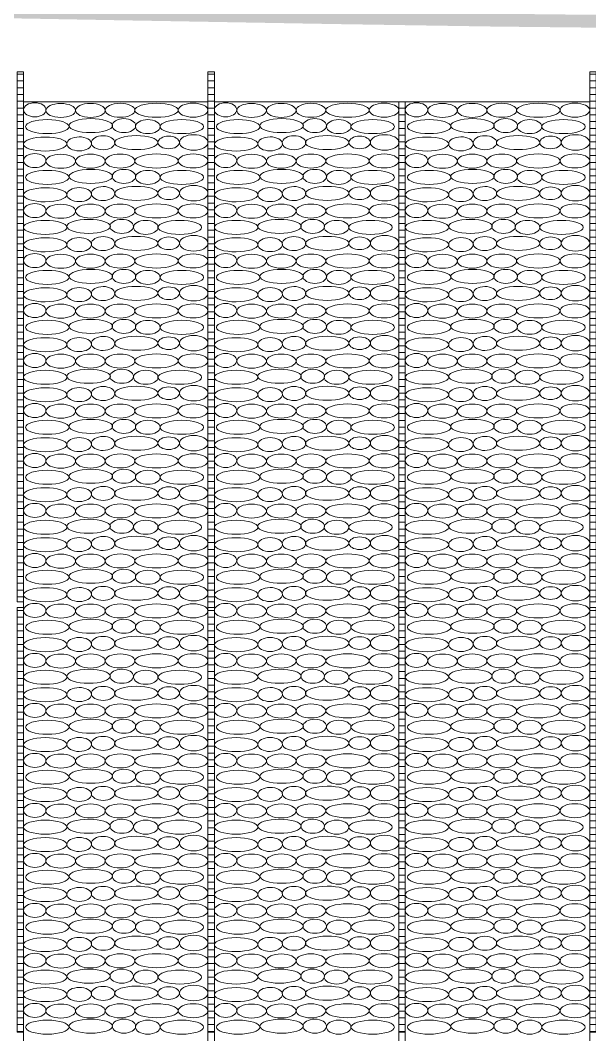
# Model space of a CAD drawing. Header units: inches. Extents: x 523 to 1492, y 69 to 539.
# Drawn here: x 621.11 to 626.44, y 276.39 to 285.88 of the extents above; entities that cross this region are included whole.
import ezdxf

# ---------------------------------------------------------------- set-up
doc = ezdxf.new("R2010")
doc.units = ezdxf.units.IN
doc.header["$MEASUREMENT"] = 0
pattern_1 = [(0, (35.7254, 0.01436), (1e-16, 0.3175), [])]
pattern_2 = [(0, (44.6572, 0.01436), (1e-16, 0.3175), [])]
pattern_3 = [(0, (53.58904, 0.01436), (1e-16, 0.3175), [])]
pattern_4 = [(0, (62.52087, 0.01436), (1e-16, 0.3175), [])]

# ---------------------------------------------------------------- blocks, each defined once
blk = doc.blocks.new('Бут.полосы')
at = {"linetype": 'ByBlock', "lineweight": 15}
h = blk.add_hatch(dxfattribs=at)
h.set_pattern_fill('ANSI31', color=22, scale=0.1, angle=315, style=0)
h.set_pattern_definition(pattern_1)
h.paths.add_polyline_path([(1990.988, -4690.534), (1990.688, -4690.534), (1990.688, -4715.319), (1990.988, -4715.319)])
h = blk.add_hatch(dxfattribs=at)
h.set_pattern_fill('ANSI31', color=22, scale=0.1, angle=315, style=0)
h.set_pattern_definition(pattern_2)
h.paths.add_polyline_path([(1999.92, -4690.534), (1999.62, -4690.534), (1999.62, -4715.319), (1999.92, -4715.319)])
h = blk.add_hatch(dxfattribs=at)
h.set_pattern_fill('ANSI31', color=22, scale=0.1, angle=315, style=0)
h.set_pattern_definition(pattern_4)
h.paths.add_polyline_path([(2017.784, -4690.534), (2017.484, -4690.534), (2017.484, -4715.319), (2017.784, -4715.319)])
h = blk.add_hatch(dxfattribs=at)
h.set_pattern_fill('ANSI31', color=22, scale=0.1, angle=315, style=0)
h.set_pattern_definition(pattern_3)
h.paths.add_polyline_path([(2008.852, -4691.934), (2008.552, -4691.934), (2008.552, -4715.319), (2008.852, -4715.319)])
h = blk.add_hatch(dxfattribs=at)
h.set_pattern_fill('ANSI31', color=22, scale=0.1, angle=315, style=0)
h.set_pattern_definition(pattern_1)
h.paths.add_polyline_path([(1990.988, -4715.577), (1990.688, -4715.577), (1990.688, -4735.433), (1990.988, -4735.433)])
h = blk.add_hatch(dxfattribs=at)
h.set_pattern_fill('ANSI31', color=22, scale=0.1, angle=315, style=0)
h.set_pattern_definition(pattern_2)
h.paths.add_polyline_path([(1999.92, -4715.577), (1999.62, -4715.577), (1999.62, -4735.433), (1999.92, -4735.433)])
h = blk.add_hatch(dxfattribs=at)
h.set_pattern_fill('ANSI31', color=22, scale=0.1, angle=315, style=0)
h.set_pattern_definition(pattern_3)
h.paths.add_polyline_path([(2008.852, -4715.577), (2008.552, -4715.577), (2008.552, -4735.433), (2008.852, -4735.433)])
h = blk.add_hatch(dxfattribs=at)
h.set_pattern_fill('ANSI31', color=22, scale=0.1, angle=315, style=0)
h.set_pattern_definition(pattern_4)
h.paths.add_polyline_path([(2017.784, -4715.577), (2017.484, -4715.577), (2017.484, -4735.433), (2017.784, -4735.433)])
at = {"color": 22, "linetype": 'ByBlock', "lineweight": 15}
for points in [[(1990.988, -4690.534), (1990.688, -4690.534), (1990.688, -4715.319), (1990.988, -4715.319)], [(1999.92, -4690.534), (1999.62, -4690.534), (1999.62, -4715.319), (1999.92, -4715.319)], [(2017.784, -4690.534), (2017.484, -4690.534), (2017.484, -4715.319), (2017.784, -4715.319)], [(2008.852, -4691.934), (2008.552, -4691.934), (2008.552, -4715.319), (2008.852, -4715.319)], [(1990.988, -4715.577), (1990.688, -4715.577), (1990.688, -4735.433), (1990.988, -4735.433)], [(1999.92, -4715.577), (1999.62, -4715.577), (1999.62, -4735.433), (1999.92, -4735.433)], [(2008.852, -4715.577), (2008.552, -4715.577), (2008.552, -4735.433), (2008.852, -4735.433)], [(2017.784, -4715.577), (2017.484, -4715.577), (2017.484, -4735.433), (2017.784, -4735.433)]]:
    blk.add_lwpolyline(points, close=True, dxfattribs=at)
at = {"color": 7, "linetype": 'ByBlock', "lineweight": 15}
for points in [[(1990.988, -4776.027), (1999.62, -4776.027), (1999.62, -4691.934), (1990.988, -4691.934)], [(1999.92, -4776.027), (2008.552, -4776.027), (2008.552, -4691.934), (1999.92, -4691.934)], [(2008.852, -4776.027), (2017.484, -4776.027), (2017.484, -4691.934), (2008.852, -4691.934)]]:
    blk.add_lwpolyline(points, close=True, dxfattribs=at)
at = {"color": 253, "linetype": 'ByBlock', "lineweight": 15}
for centre, major_axis, ratio in [((1991.516, -4692.309), (-0.525, 0), 0.625314), ((1992.731, -4692.34), (0.694, 0), 0.47197), ((1994.119, -4692.337), (0.694, 0), 0.47197), ((1995.507, -4692.333), (0.694, 0), 0.47197), ((1997.216, -4692.33), (1.016, 0), 0.322367), ((1998.926, -4692.326), (0.694, 0), 0.47197), ((2000.448, -4692.309), (-0.525, 0), 0.625314), ((2001.663, -4692.34), (0.694, 0), 0.47197), ((2003.051, -4692.337), (0.694, 0), 0.47197), ((2004.438, -4692.333), (0.694, 0), 0.47197), ((2006.148, -4692.33), (1.016, 0), 0.322367), ((2007.858, -4692.326), (0.694, 0), 0.47197), ((2009.379, -4692.309), (-0.525, 0), 0.625314), ((2010.595, -4692.34), (0.694, 0), 0.47197), ((2011.982, -4692.337), (0.694, 0), 0.47197), ((2013.37, -4692.333), (0.694, 0), 0.47197), ((2015.08, -4692.33), (1.016, 0), 0.322367), ((2016.79, -4692.326), (0.694, 0), 0.47197), ((1992.103, -4693.095), (1.016, 0), 0.322367), ((1994.135, -4693.05), (1.016, 0), 0.322367), ((1995.687, -4693.05), (0.549, 0), 0.596748), ((1998.397, -4693.095), (1.016, 0), 0.322367), ((2001.035, -4693.095), (1.016, 0), 0.322367), ((2003.067, -4693.05), (1.016, 0), 0.322367), ((2004.619, -4693.05), (0.549, 0), 0.596748), ((2007.329, -4693.095), (1.016, 0), 0.322367), ((2009.967, -4693.095), (1.016, 0), 0.322367), ((2011.999, -4693.05), (1.016, 0), 0.322367), ((2013.55, -4693.05), (0.549, 0), 0.596748), ((2016.261, -4693.095), (1.016, 0), 0.322367), ((1993.595, -4693.901), (0.575, 0.003), 0.569135), ((1997.784, -4693.836), (-0.502, 0), 0.586261), ((1998.953, -4693.836), (-0.667, 0), 0.543772), ((2002.527, -4693.901), (0.575, 0.003), 0.569135), ((2006.716, -4693.836), (-0.502, 0), 0.586261), ((2007.885, -4693.836), (-0.667, 0), 0.543772), ((2011.459, -4693.901), (0.575, 0.003), 0.569135), ((2015.648, -4693.836), (-0.502, 0), 0.586261), ((2016.817, -4693.836), (-0.667, 0), 0.543772), ((1991.516, -4694.683), (-0.525, 0), 0.625314), ((1992.731, -4694.714), (0.694, 0), 0.47197), ((1994.119, -4694.71), (0.694, 0), 0.47197), ((1995.507, -4694.706), (0.694, 0), 0.47197), ((1997.216, -4694.703), (1.016, 0), 0.322367), ((1998.926, -4694.7), (0.694, 0), 0.47197), ((2000.448, -4694.683), (-0.525, 0), 0.625314), ((2001.663, -4694.714), (0.694, 0), 0.47197), ((2003.051, -4694.71), (0.694, 0), 0.47197), ((2004.438, -4694.706), (0.694, 0), 0.47197), ((2006.148, -4694.703), (1.016, 0), 0.322367), ((2007.858, -4694.7), (0.694, 0), 0.47197), ((2009.379, -4694.683), (-0.525, 0), 0.625314), ((2010.595, -4694.714), (0.694, 0), 0.47197), ((2011.982, -4694.71), (0.694, 0), 0.47197), ((2013.37, -4694.706), (0.694, 0), 0.47197), ((2015.08, -4694.703), (1.016, 0), 0.322367), ((2016.79, -4694.7), (0.694, 0), 0.47197), ((1992.103, -4695.469), (1.016, 0), 0.322367), ((1994.135, -4695.423), (1.016, 0), 0.322367), ((1995.687, -4695.423), (0.549, 0), 0.596748), ((1998.397, -4695.469), (1.016, 0), 0.322367), ((2001.035, -4695.469), (1.016, 0), 0.322367), ((2003.067, -4695.423), (1.016, 0), 0.322367), ((2004.619, -4695.423), (0.549, 0), 0.596748), ((2007.329, -4695.469), (1.016, 0), 0.322367), ((2009.967, -4695.469), (1.016, 0), 0.322367), ((2011.999, -4695.423), (1.016, 0), 0.322367), ((2013.55, -4695.423), (0.549, 0), 0.596748), ((2016.261, -4695.469), (1.016, 0), 0.322367), ((1993.595, -4696.275), (0.575, 0.003), 0.569135), ((1997.784, -4696.21), (-0.502, 0), 0.586261), ((1998.953, -4696.21), (-0.667, 0), 0.543772), ((2002.527, -4696.275), (0.575, 0.003), 0.569135), ((2006.716, -4696.21), (-0.502, 0), 0.586261), ((2007.885, -4696.21), (-0.667, 0), 0.543772), ((2011.459, -4696.275), (0.575, 0.003), 0.569135), ((2015.648, -4696.21), (-0.502, 0), 0.586261), ((2016.817, -4696.21), (-0.667, 0), 0.543772), ((1991.516, -4697.02), (-0.525, 0), 0.625314), ((2000.448, -4697.02), (-0.525, 0), 0.625314), ((2009.379, -4697.02), (-0.525, 0), 0.625314), ((1992.731, -4697.051), (0.694, 0), 0.47197), ((1994.119, -4697.047), (0.694, 0), 0.47197), ((1995.507, -4697.043), (0.694, 0), 0.47197), ((1997.216, -4697.04), (1.016, 0), 0.322367), ((1998.926, -4697.036), (0.694, 0), 0.47197), ((2001.663, -4697.051), (0.694, 0), 0.47197), ((2003.051, -4697.047), (0.694, 0), 0.47197), ((2004.438, -4697.043), (0.694, 0), 0.47197), ((2006.148, -4697.04), (1.016, 0), 0.322367), ((2007.858, -4697.036), (0.694, 0), 0.47197), ((2010.595, -4697.051), (0.694, 0), 0.47197), ((2011.982, -4697.047), (0.694, 0), 0.47197), ((2013.37, -4697.043), (0.694, 0), 0.47197), ((2015.08, -4697.04), (1.016, 0), 0.322367), ((2016.79, -4697.036), (0.694, 0), 0.47197), ((1992.004, -4697.805), (1.016, 0), 0.322367), ((1994.036, -4697.76), (1.016, 0), 0.322367), ((1995.588, -4697.76), (0.549, 0), 0.596748), ((1998.299, -4697.805), (1.016, 0), 0.322367), ((2000.936, -4697.805), (1.016, 0), 0.322367), ((2002.968, -4697.76), (1.016, 0), 0.322367), ((2004.52, -4697.76), (0.549, 0), 0.596748), ((2007.23, -4697.805), (1.016, 0), 0.322367), ((2009.868, -4697.805), (1.016, 0), 0.322367), ((2011.9, -4697.76), (1.016, 0), 0.322367), ((2013.452, -4697.76), (0.549, 0), 0.596748), ((2016.162, -4697.805), (1.016, 0), 0.322367), ((1993.595, -4698.614), (0.575, 0.003), 0.569135), ((1997.784, -4698.549), (-0.502, 0), 0.586261), ((1998.953, -4698.549), (-0.667, 0), 0.543772), ((2002.527, -4698.614), (0.575, 0.003), 0.569135), ((2006.716, -4698.549), (-0.502, 0), 0.586261), ((2007.885, -4698.549), (-0.667, 0), 0.543772), ((2011.459, -4698.614), (0.575, 0.003), 0.569135), ((2015.648, -4698.549), (-0.502, 0), 0.586261), ((2016.817, -4698.549), (-0.667, 0), 0.543772), ((1991.516, -4699.359), (-0.525, 0), 0.625314), ((1992.731, -4699.39), (0.694, 0), 0.47197), ((1994.119, -4699.386), (0.694, 0), 0.47197), ((1995.507, -4699.382), (0.694, 0), 0.47197), ((1997.216, -4699.379), (1.016, 0), 0.322367), ((1998.926, -4699.376), (0.694, 0), 0.47197), ((2000.448, -4699.359), (-0.525, 0), 0.625314), ((2001.663, -4699.39), (0.694, 0), 0.47197), ((2003.051, -4699.386), (0.694, 0), 0.47197), ((2004.438, -4699.382), (0.694, 0), 0.47197), ((2006.148, -4699.379), (1.016, 0), 0.322367), ((2007.858, -4699.376), (0.694, 0), 0.47197), ((2009.379, -4699.359), (-0.525, 0), 0.625314), ((2010.595, -4699.39), (0.694, 0), 0.47197), ((2011.982, -4699.386), (0.694, 0), 0.47197), ((2013.37, -4699.382), (0.694, 0), 0.47197), ((2015.08, -4699.379), (1.016, 0), 0.322367), ((2016.79, -4699.376), (0.694, 0), 0.47197), ((1992.103, -4700.144), (1.016, 0), 0.322367), ((1994.135, -4700.099), (1.016, 0), 0.322367), ((1995.687, -4700.099), (0.549, 0), 0.596748), ((1998.397, -4700.144), (1.016, 0), 0.322367), ((2001.035, -4700.144), (1.016, 0), 0.322367), ((2003.067, -4700.099), (1.016, 0), 0.322367), ((2004.619, -4700.099), (0.549, 0), 0.596748), ((2007.329, -4700.144), (1.016, 0), 0.322367), ((2009.967, -4700.144), (1.016, 0), 0.322367), ((2011.999, -4700.099), (1.016, 0), 0.322367), ((2013.55, -4700.099), (0.549, 0), 0.596748), ((2016.261, -4700.144), (1.016, 0), 0.322367), ((1993.595, -4700.951), (0.575, 0.003), 0.569135), ((1997.784, -4700.885), (-0.502, 0), 0.586261), ((1998.953, -4700.885), (-0.667, 0), 0.543772), ((2002.527, -4700.951), (0.575, 0.003), 0.569135), ((2006.716, -4700.885), (-0.502, 0), 0.586261), ((2007.885, -4700.885), (-0.667, 0), 0.543772), ((2011.459, -4700.951), (0.575, 0.003), 0.569135), ((2015.648, -4700.885), (-0.502, 0), 0.586261), ((2016.817, -4700.885), (-0.667, 0), 0.543772), ((1991.516, -4701.695), (-0.525, 0), 0.625314), ((1992.731, -4701.726), (0.694, 0), 0.47197), ((1994.119, -4701.723), (0.694, 0), 0.47197), ((1995.507, -4701.719), (0.694, 0), 0.47197), ((1997.216, -4701.716), (1.016, 0), 0.322367), ((1998.926, -4701.712), (0.694, 0), 0.47197), ((2000.448, -4701.695), (-0.525, 0), 0.625314), ((2001.663, -4701.726), (0.694, 0), 0.47197), ((2003.051, -4701.723), (0.694, 0), 0.47197), ((2004.438, -4701.719), (0.694, 0), 0.47197), ((2006.148, -4701.716), (1.016, 0), 0.322367), ((2007.858, -4701.712), (0.694, 0), 0.47197), ((2009.379, -4701.695), (-0.525, 0), 0.625314), ((2010.595, -4701.726), (0.694, 0), 0.47197), ((2011.982, -4701.723), (0.694, 0), 0.47197), ((2013.37, -4701.719), (0.694, 0), 0.47197), ((2015.08, -4701.716), (1.016, 0), 0.322367), ((2016.79, -4701.712), (0.694, 0), 0.47197), ((1992.103, -4702.481), (1.016, 0), 0.322367), ((1994.135, -4702.436), (1.016, 0), 0.322367), ((1995.687, -4702.436), (0.549, 0), 0.596748), ((1998.397, -4702.481), (1.016, 0), 0.322367), ((2001.035, -4702.481), (1.016, 0), 0.322367), ((2003.067, -4702.436), (1.016, 0), 0.322367), ((2004.619, -4702.436), (0.549, 0), 0.596748), ((2007.329, -4702.481), (1.016, 0), 0.322367), ((2009.967, -4702.481), (1.016, 0), 0.322367), ((2011.999, -4702.436), (1.016, 0), 0.322367), ((2013.55, -4702.436), (0.549, 0), 0.596748), ((2016.261, -4702.481), (1.016, 0), 0.322367), ((1993.595, -4703.287), (0.575, 0.003), 0.569135), ((1997.784, -4703.222), (-0.502, 0), 0.586261), ((1998.953, -4703.222), (-0.667, 0), 0.543772), ((2002.527, -4703.287), (0.575, 0.003), 0.569135), ((2006.716, -4703.222), (-0.502, 0), 0.586261), ((2007.885, -4703.222), (-0.667, 0), 0.543772), ((2011.459, -4703.287), (0.575, 0.003), 0.569135), ((2015.648, -4703.222), (-0.502, 0), 0.586261), ((2016.817, -4703.222), (-0.667, 0), 0.543772), ((1991.516, -4704.032), (-0.525, 0), 0.625314), ((1992.731, -4704.063), (0.694, 0), 0.47197), ((1994.119, -4704.059), (0.694, 0), 0.47197), ((1995.507, -4704.056), (0.694, 0), 0.47197), ((1997.216, -4704.052), (1.016, 0), 0.322367), ((1998.926, -4704.049), (0.694, 0), 0.47197), ((2000.448, -4704.032), (-0.525, 0), 0.625314), ((2001.663, -4704.063), (0.694, 0), 0.47197), ((2003.051, -4704.059), (0.694, 0), 0.47197), ((2004.438, -4704.056), (0.694, 0), 0.47197), ((2006.148, -4704.052), (1.016, 0), 0.322367), ((2007.858, -4704.049), (0.694, 0), 0.47197), ((2009.379, -4704.032), (-0.525, 0), 0.625314), ((2010.595, -4704.063), (0.694, 0), 0.47197), ((2011.982, -4704.059), (0.694, 0), 0.47197), ((2013.37, -4704.056), (0.694, 0), 0.47197), ((2015.08, -4704.052), (1.016, 0), 0.322367), ((2016.79, -4704.049), (0.694, 0), 0.47197), ((1992.004, -4704.818), (1.016, 0), 0.322367), ((1994.036, -4704.772), (1.016, 0), 0.322367), ((1995.588, -4704.772), (0.549, 0), 0.596748), ((1998.299, -4704.818), (1.016, 0), 0.322367), ((2000.936, -4704.818), (1.016, 0), 0.322367), ((2002.968, -4704.772), (1.016, 0), 0.322367), ((2004.52, -4704.772), (0.549, 0), 0.596748), ((2007.23, -4704.818), (1.016, 0), 0.322367), ((2009.868, -4704.818), (1.016, 0), 0.322367), ((2011.9, -4704.772), (1.016, 0), 0.322367), ((2013.452, -4704.772), (0.549, 0), 0.596748), ((2016.162, -4704.818), (1.016, 0), 0.322367), ((1998.953, -4705.561), (-0.667, 0), 0.543772), ((2007.885, -4705.561), (-0.667, 0), 0.543772), ((2016.817, -4705.561), (-0.667, 0), 0.543772), ((1993.595, -4705.626), (0.575, 0.003), 0.569135), ((1997.784, -4705.561), (-0.502, 0), 0.586261), ((2002.527, -4705.626), (0.575, 0.003), 0.569135), ((2006.716, -4705.561), (-0.502, 0), 0.586261), ((2011.459, -4705.626), (0.575, 0.003), 0.569135), ((2015.648, -4705.561), (-0.502, 0), 0.586261), ((1991.516, -4706.371), (-0.525, 0), 0.625314), ((1992.731, -4706.402), (0.694, 0), 0.47197), ((1994.119, -4706.398), (0.694, 0), 0.47197), ((1995.507, -4706.395), (0.694, 0), 0.47197), ((1997.216, -4706.392), (1.016, 0), 0.322367), ((1998.926, -4706.388), (0.694, 0), 0.47197), ((2000.448, -4706.371), (-0.525, 0), 0.625314), ((2001.663, -4706.402), (0.694, 0), 0.47197), ((2003.051, -4706.398), (0.694, 0), 0.47197), ((2004.438, -4706.395), (0.694, 0), 0.47197), ((2006.148, -4706.392), (1.016, 0), 0.322367), ((2007.858, -4706.388), (0.694, 0), 0.47197), ((2009.379, -4706.371), (-0.525, 0), 0.625314), ((2010.595, -4706.402), (0.694, 0), 0.47197), ((2011.982, -4706.398), (0.694, 0), 0.47197), ((2013.37, -4706.395), (0.694, 0), 0.47197), ((2015.08, -4706.392), (1.016, 0), 0.322367), ((2016.79, -4706.388), (0.694, 0), 0.47197), ((1992.103, -4707.157), (1.016, 0), 0.322367), ((1994.135, -4707.112), (1.016, 0), 0.322367), ((1995.687, -4707.112), (0.549, 0), 0.596748), ((1998.397, -4707.157), (1.016, 0), 0.322367), ((2001.035, -4707.157), (1.016, 0), 0.322367), ((2003.067, -4707.112), (1.016, 0), 0.322367), ((2004.619, -4707.112), (0.549, 0), 0.596748), ((2007.329, -4707.157), (1.016, 0), 0.322367), ((2009.967, -4707.157), (1.016, 0), 0.322367), ((2011.999, -4707.112), (1.016, 0), 0.322367), ((2013.55, -4707.112), (0.549, 0), 0.596748), ((2016.261, -4707.157), (1.016, 0), 0.322367), ((1998.953, -4707.898), (-0.667, 0), 0.543772), ((2007.885, -4707.898), (-0.667, 0), 0.543772), ((2016.817, -4707.898), (-0.667, 0), 0.543772), ((1993.595, -4707.963), (0.575, 0.003), 0.569135), ((1997.784, -4707.898), (-0.502, 0), 0.586261), ((2002.527, -4707.963), (0.575, 0.003), 0.569135), ((2006.716, -4707.898), (-0.502, 0), 0.586261), ((2011.459, -4707.963), (0.575, 0.003), 0.569135), ((2015.648, -4707.898), (-0.502, 0), 0.586261), ((1991.516, -4708.708), (-0.525, 0), 0.625314), ((1992.731, -4708.739), (0.694, 0), 0.47197), ((1994.119, -4708.735), (0.694, 0), 0.47197), ((1995.507, -4708.731), (0.694, 0), 0.47197), ((1997.216, -4708.728), (1.016, 0), 0.322367), ((1998.926, -4708.725), (0.694, 0), 0.47197), ((2000.448, -4708.708), (-0.525, 0), 0.625314), ((2001.663, -4708.739), (0.694, 0), 0.47197), ((2003.051, -4708.735), (0.694, 0), 0.47197), ((2004.438, -4708.731), (0.694, 0), 0.47197), ((2006.148, -4708.728), (1.016, 0), 0.322367), ((2007.858, -4708.725), (0.694, 0), 0.47197), ((2009.379, -4708.708), (-0.525, 0), 0.625314), ((2010.595, -4708.739), (0.694, 0), 0.47197), ((2011.982, -4708.735), (0.694, 0), 0.47197), ((2013.37, -4708.731), (0.694, 0), 0.47197), ((2015.08, -4708.728), (1.016, 0), 0.322367), ((2016.79, -4708.725), (0.694, 0), 0.47197), ((1992.103, -4709.493), (1.016, 0), 0.322367), ((1994.135, -4709.448), (1.016, 0), 0.322367), ((1995.687, -4709.448), (0.549, 0), 0.596748), ((1998.397, -4709.493), (1.016, 0), 0.322367), ((2001.035, -4709.493), (1.016, 0), 0.322367), ((2003.067, -4709.448), (1.016, 0), 0.322367), ((2004.619, -4709.448), (0.549, 0), 0.596748), ((2007.329, -4709.493), (1.016, 0), 0.322367), ((2009.967, -4709.493), (1.016, 0), 0.322367), ((2011.999, -4709.448), (1.016, 0), 0.322367), ((2013.55, -4709.448), (0.549, 0), 0.596748), ((2016.261, -4709.493), (1.016, 0), 0.322367), ((1993.595, -4710.3), (0.575, 0.003), 0.569135), ((1997.784, -4710.235), (-0.502, 0), 0.586261), ((1998.953, -4710.235), (-0.667, 0), 0.543772), ((2002.527, -4710.3), (0.575, 0.003), 0.569135), ((2006.716, -4710.235), (-0.502, 0), 0.586261), ((2007.885, -4710.235), (-0.667, 0), 0.543772), ((2011.459, -4710.3), (0.575, 0.003), 0.569135), ((2015.648, -4710.235), (-0.502, 0), 0.586261), ((2016.817, -4710.235), (-0.667, 0), 0.543772), ((1991.516, -4711.044), (-0.525, 0), 0.625314), ((1992.731, -4711.076), (0.694, 0), 0.47197), ((1994.119, -4711.072), (0.694, 0), 0.47197), ((1995.507, -4711.068), (0.694, 0), 0.47197), ((1997.216, -4711.065), (1.016, 0), 0.322367), ((1998.926, -4711.061), (0.694, 0), 0.47197), ((2000.448, -4711.044), (-0.525, 0), 0.625314), ((2001.663, -4711.076), (0.694, 0), 0.47197), ((2003.051, -4711.072), (0.694, 0), 0.47197), ((2004.438, -4711.068), (0.694, 0), 0.47197), ((2006.148, -4711.065), (1.016, 0), 0.322367), ((2007.858, -4711.061), (0.694, 0), 0.47197), ((2009.379, -4711.044), (-0.525, 0), 0.625314), ((2010.595, -4711.076), (0.694, 0), 0.47197), ((2011.982, -4711.072), (0.694, 0), 0.47197), ((2013.37, -4711.068), (0.694, 0), 0.47197), ((2015.08, -4711.065), (1.016, 0), 0.322367), ((2016.79, -4711.061), (0.694, 0), 0.47197), ((1992.004, -4711.83), (1.016, 0), 0.322367), ((1994.036, -4711.785), (1.016, 0), 0.322367), ((1995.588, -4711.785), (0.549, 0), 0.596748), ((1998.299, -4711.83), (1.016, 0), 0.322367), ((2000.936, -4711.83), (1.016, 0), 0.322367), ((2002.968, -4711.785), (1.016, 0), 0.322367), ((2004.52, -4711.785), (0.549, 0), 0.596748), ((2007.23, -4711.83), (1.016, 0), 0.322367), ((2009.868, -4711.83), (1.016, 0), 0.322367), ((2011.9, -4711.785), (1.016, 0), 0.322367), ((2013.452, -4711.785), (0.549, 0), 0.596748), ((2016.162, -4711.83), (1.016, 0), 0.322367), ((1993.595, -4712.639), (0.575, 0.003), 0.569135), ((1997.784, -4712.574), (-0.502, 0), 0.586261), ((1998.953, -4712.574), (-0.667, 0), 0.543772), ((2002.527, -4712.639), (0.575, 0.003), 0.569135), ((2006.716, -4712.574), (-0.502, 0), 0.586261), ((2007.885, -4712.574), (-0.667, 0), 0.543772), ((2011.459, -4712.639), (0.575, 0.003), 0.569135), ((2015.648, -4712.574), (-0.502, 0), 0.586261), ((2016.817, -4712.574), (-0.667, 0), 0.543772), ((1991.516, -4713.384), (-0.525, 0), 0.625314), ((1992.731, -4713.415), (0.694, 0), 0.47197), ((1994.119, -4713.411), (0.694, 0), 0.47197), ((1995.507, -4713.407), (0.694, 0), 0.47197), ((1997.216, -4713.404), (1.016, 0), 0.322367), ((1998.926, -4713.4), (0.694, 0), 0.47197), ((2000.448, -4713.384), (-0.525, 0), 0.625314), ((2001.663, -4713.415), (0.694, 0), 0.47197), ((2003.051, -4713.411), (0.694, 0), 0.47197), ((2004.438, -4713.407), (0.694, 0), 0.47197), ((2006.148, -4713.404), (1.016, 0), 0.322367), ((2007.858, -4713.4), (0.694, 0), 0.47197), ((2009.379, -4713.384), (-0.525, 0), 0.625314), ((2010.595, -4713.415), (0.694, 0), 0.47197), ((2011.982, -4713.411), (0.694, 0), 0.47197), ((2013.37, -4713.407), (0.694, 0), 0.47197), ((2015.08, -4713.404), (1.016, 0), 0.322367), ((2016.79, -4713.4), (0.694, 0), 0.47197), ((1992.103, -4714.169), (1.016, 0), 0.322367), ((1994.135, -4714.124), (1.016, 0), 0.322367), ((1995.687, -4714.124), (0.549, 0), 0.596748), ((1998.397, -4714.169), (1.016, 0), 0.322367), ((2001.035, -4714.169), (1.016, 0), 0.322367), ((2003.067, -4714.124), (1.016, 0), 0.322367), ((2004.619, -4714.124), (0.549, 0), 0.596748), ((2007.329, -4714.169), (1.016, 0), 0.322367), ((2009.967, -4714.169), (1.016, 0), 0.322367), ((2011.999, -4714.124), (1.016, 0), 0.322367), ((2013.55, -4714.124), (0.549, 0), 0.596748), ((2016.261, -4714.169), (1.016, 0), 0.322367), ((1993.595, -4714.975), (0.575, 0.003), 0.569135), ((1997.784, -4714.91), (-0.502, 0), 0.586261), ((1998.953, -4714.91), (-0.667, 0), 0.543772), ((2002.527, -4714.975), (0.575, 0.003), 0.569135), ((2006.716, -4714.91), (-0.502, 0), 0.586261), ((2007.885, -4714.91), (-0.667, 0), 0.543772), ((2011.459, -4714.975), (0.575, 0.003), 0.569135), ((2015.648, -4714.91), (-0.502, 0), 0.586261), ((2016.817, -4714.91), (-0.667, 0), 0.543772), ((1991.516, -4715.72), (-0.525, 0), 0.625314), ((1992.731, -4715.751), (0.694, 0), 0.47197), ((1994.119, -4715.747), (0.694, 0), 0.47197), ((1995.507, -4715.744), (0.694, 0), 0.47197), ((1997.216, -4715.741), (1.016, 0), 0.322367), ((1998.926, -4715.737), (0.694, 0), 0.47197), ((2000.448, -4715.72), (-0.525, 0), 0.625314), ((2001.663, -4715.751), (0.694, 0), 0.47197), ((2003.051, -4715.747), (0.694, 0), 0.47197), ((2004.438, -4715.744), (0.694, 0), 0.47197), ((2006.148, -4715.741), (1.016, 0), 0.322367), ((2007.858, -4715.737), (0.694, 0), 0.47197), ((2009.379, -4715.72), (-0.525, 0), 0.625314), ((2010.595, -4715.751), (0.694, 0), 0.47197), ((2011.982, -4715.747), (0.694, 0), 0.47197), ((2013.37, -4715.744), (0.694, 0), 0.47197), ((2015.08, -4715.741), (1.016, 0), 0.322367), ((2016.79, -4715.737), (0.694, 0), 0.47197), ((1994.135, -4716.461), (1.016, 0), 0.322367), ((1995.687, -4716.461), (0.549, 0), 0.596748), ((2003.067, -4716.461), (1.016, 0), 0.322367), ((2004.619, -4716.461), (0.549, 0), 0.596748), ((2011.999, -4716.461), (1.016, 0), 0.322367), ((2013.55, -4716.461), (0.549, 0), 0.596748), ((1992.103, -4716.506), (1.016, 0), 0.322367), ((1998.397, -4716.506), (1.016, 0), 0.322367), ((2001.035, -4716.506), (1.016, 0), 0.322367), ((2007.329, -4716.506), (1.016, 0), 0.322367), ((2009.967, -4716.506), (1.016, 0), 0.322367), ((2016.261, -4716.506), (1.016, 0), 0.322367), ((1993.595, -4717.312), (0.575, 0.003), 0.569135), ((1997.784, -4717.247), (-0.502, 0), 0.586261), ((1998.953, -4717.247), (-0.667, 0), 0.543772), ((2002.527, -4717.312), (0.575, 0.003), 0.569135), ((2006.716, -4717.247), (-0.502, 0), 0.586261), ((2007.885, -4717.247), (-0.667, 0), 0.543772), ((2011.459, -4717.312), (0.575, 0.003), 0.569135), ((2015.648, -4717.247), (-0.502, 0), 0.586261), ((2016.817, -4717.247), (-0.667, 0), 0.543772), ((1991.516, -4718.057), (-0.525, 0), 0.625314), ((1992.731, -4718.088), (0.694, 0), 0.47197), ((1994.119, -4718.084), (0.694, 0), 0.47197), ((1995.507, -4718.08), (0.694, 0), 0.47197), ((1997.216, -4718.077), (1.016, 0), 0.322367), ((1998.926, -4718.074), (0.694, 0), 0.47197), ((2000.448, -4718.057), (-0.525, 0), 0.625314), ((2001.663, -4718.088), (0.694, 0), 0.47197), ((2003.051, -4718.084), (0.694, 0), 0.47197), ((2004.438, -4718.08), (0.694, 0), 0.47197), ((2006.148, -4718.077), (1.016, 0), 0.322367), ((2007.858, -4718.074), (0.694, 0), 0.47197), ((2009.379, -4718.057), (-0.525, 0), 0.625314), ((2010.595, -4718.088), (0.694, 0), 0.47197), ((2011.982, -4718.084), (0.694, 0), 0.47197), ((2013.37, -4718.08), (0.694, 0), 0.47197), ((2015.08, -4718.077), (1.016, 0), 0.322367), ((2016.79, -4718.074), (0.694, 0), 0.47197), ((1994.036, -4718.797), (1.016, 0), 0.322367), ((1995.588, -4718.797), (0.549, 0), 0.596748), ((2002.968, -4718.797), (1.016, 0), 0.322367), ((2004.52, -4718.797), (0.549, 0), 0.596748), ((2011.9, -4718.797), (1.016, 0), 0.322367), ((2013.452, -4718.797), (0.549, 0), 0.596748), ((1992.004, -4718.843), (1.016, 0), 0.322367), ((1998.299, -4718.843), (1.016, 0), 0.322367), ((2000.936, -4718.843), (1.016, 0), 0.322367), ((2007.23, -4718.843), (1.016, 0), 0.322367), ((2009.868, -4718.843), (1.016, 0), 0.322367), ((2016.162, -4718.843), (1.016, 0), 0.322367), ((1993.595, -4719.651), (0.575, 0.003), 0.569135), ((1997.784, -4719.586), (-0.502, 0), 0.586261), ((1998.953, -4719.586), (-0.667, 0), 0.543772), ((2002.527, -4719.651), (0.575, 0.003), 0.569135), ((2006.716, -4719.586), (-0.502, 0), 0.586261), ((2007.885, -4719.586), (-0.667, 0), 0.543772), ((2011.459, -4719.651), (0.575, 0.003), 0.569135), ((2015.648, -4719.586), (-0.502, 0), 0.586261), ((2016.817, -4719.586), (-0.667, 0), 0.543772), ((1991.516, -4720.396), (-0.525, 0), 0.625314), ((1992.731, -4720.427), (0.694, 0), 0.47197), ((1994.119, -4720.423), (0.694, 0), 0.47197), ((1995.507, -4720.419), (0.694, 0), 0.47197), ((1997.216, -4720.416), (1.016, 0), 0.322367), ((1998.926, -4720.413), (0.694, 0), 0.47197), ((2000.448, -4720.396), (-0.525, 0), 0.625314), ((2001.663, -4720.427), (0.694, 0), 0.47197), ((2003.051, -4720.423), (0.694, 0), 0.47197), ((2004.438, -4720.419), (0.694, 0), 0.47197), ((2006.148, -4720.416), (1.016, 0), 0.322367), ((2007.858, -4720.413), (0.694, 0), 0.47197), ((2009.379, -4720.396), (-0.525, 0), 0.625314), ((2010.595, -4720.427), (0.694, 0), 0.47197), ((2011.982, -4720.423), (0.694, 0), 0.47197), ((2013.37, -4720.419), (0.694, 0), 0.47197), ((2015.08, -4720.416), (1.016, 0), 0.322367), ((2016.79, -4720.413), (0.694, 0), 0.47197), ((1992.103, -4721.182), (1.016, 0), 0.322367), ((1994.135, -4721.136), (1.016, 0), 0.322367), ((1995.687, -4721.136), (0.549, 0), 0.596748), ((1998.397, -4721.182), (1.016, 0), 0.322367), ((2001.035, -4721.182), (1.016, 0), 0.322367), ((2003.067, -4721.136), (1.016, 0), 0.322367), ((2004.619, -4721.136), (0.549, 0), 0.596748), ((2007.329, -4721.182), (1.016, 0), 0.322367), ((2009.967, -4721.182), (1.016, 0), 0.322367), ((2011.999, -4721.136), (1.016, 0), 0.322367), ((2013.55, -4721.136), (0.549, 0), 0.596748), ((2016.261, -4721.182), (1.016, 0), 0.322367), ((1993.595, -4721.988), (0.575, 0.003), 0.569135), ((1997.784, -4721.923), (-0.502, 0), 0.586261), ((1998.953, -4721.923), (-0.667, 0), 0.543772), ((2002.527, -4721.988), (0.575, 0.003), 0.569135), ((2006.716, -4721.923), (-0.502, 0), 0.586261), ((2007.885, -4721.923), (-0.667, 0), 0.543772), ((2011.459, -4721.988), (0.575, 0.003), 0.569135), ((2015.648, -4721.923), (-0.502, 0), 0.586261), ((2016.817, -4721.923), (-0.667, 0), 0.543772), ((1991.516, -4722.733), (-0.525, 0), 0.625314), ((1992.731, -4722.764), (0.694, 0), 0.47197), ((1994.119, -4722.76), (0.694, 0), 0.47197), ((1995.507, -4722.756), (0.694, 0), 0.47197), ((1997.216, -4722.753), (1.016, 0), 0.322367), ((1998.926, -4722.749), (0.694, 0), 0.47197), ((2000.448, -4722.733), (-0.525, 0), 0.625314), ((2001.663, -4722.764), (0.694, 0), 0.47197), ((2003.051, -4722.76), (0.694, 0), 0.47197), ((2004.438, -4722.756), (0.694, 0), 0.47197), ((2006.148, -4722.753), (1.016, 0), 0.322367), ((2007.858, -4722.749), (0.694, 0), 0.47197), ((2009.379, -4722.733), (-0.525, 0), 0.625314), ((2010.595, -4722.764), (0.694, 0), 0.47197), ((2011.982, -4722.76), (0.694, 0), 0.47197), ((2013.37, -4722.756), (0.694, 0), 0.47197), ((2015.08, -4722.753), (1.016, 0), 0.322367), ((2016.79, -4722.749), (0.694, 0), 0.47197), ((1992.103, -4723.518), (1.016, 0), 0.322367), ((1994.135, -4723.473), (1.016, 0), 0.322367), ((1995.687, -4723.473), (0.549, 0), 0.596748), ((1998.397, -4723.518), (1.016, 0), 0.322367), ((2001.035, -4723.518), (1.016, 0), 0.322367), ((2003.067, -4723.473), (1.016, 0), 0.322367), ((2004.619, -4723.473), (0.549, 0), 0.596748), ((2007.329, -4723.518), (1.016, 0), 0.322367), ((2009.967, -4723.518), (1.016, 0), 0.322367), ((2011.999, -4723.473), (1.016, 0), 0.322367), ((2013.55, -4723.473), (0.549, 0), 0.596748), ((2016.261, -4723.518), (1.016, 0), 0.322367), ((1993.595, -4724.324), (0.575, 0.003), 0.569135), ((1997.784, -4724.259), (-0.502, 0), 0.586261), ((1998.953, -4724.259), (-0.667, 0), 0.543772), ((2002.527, -4724.324), (0.575, 0.003), 0.569135), ((2006.716, -4724.259), (-0.502, 0), 0.586261), ((2007.885, -4724.259), (-0.667, 0), 0.543772), ((2011.459, -4724.324), (0.575, 0.003), 0.569135), ((2015.648, -4724.259), (-0.502, 0), 0.586261), ((2016.817, -4724.259), (-0.667, 0), 0.543772), ((1991.516, -4725.069), (-0.525, 0), 0.625314), ((1992.731, -4725.1), (0.694, 0), 0.47197), ((1994.119, -4725.097), (0.694, 0), 0.47197), ((1995.507, -4725.093), (0.694, 0), 0.47197), ((1997.216, -4725.09), (1.016, 0), 0.322367), ((1998.926, -4725.086), (0.694, 0), 0.47197), ((2000.448, -4725.069), (-0.525, 0), 0.625314), ((2001.663, -4725.1), (0.694, 0), 0.47197), ((2003.051, -4725.097), (0.694, 0), 0.47197), ((2004.438, -4725.093), (0.694, 0), 0.47197), ((2006.148, -4725.09), (1.016, 0), 0.322367), ((2007.858, -4725.086), (0.694, 0), 0.47197), ((2009.379, -4725.069), (-0.525, 0), 0.625314), ((2010.595, -4725.1), (0.694, 0), 0.47197), ((2011.982, -4725.097), (0.694, 0), 0.47197), ((2013.37, -4725.093), (0.694, 0), 0.47197), ((2015.08, -4725.09), (1.016, 0), 0.322367), ((2016.79, -4725.086), (0.694, 0), 0.47197), ((1992.004, -4725.855), (1.016, 0), 0.322367), ((1994.036, -4725.81), (1.016, 0), 0.322367), ((1995.588, -4725.81), (0.549, 0), 0.596748), ((1998.299, -4725.855), (1.016, 0), 0.322367), ((2000.936, -4725.855), (1.016, 0), 0.322367), ((2002.968, -4725.81), (1.016, 0), 0.322367), ((2004.52, -4725.81), (0.549, 0), 0.596748), ((2007.23, -4725.855), (1.016, 0), 0.322367), ((2009.868, -4725.855), (1.016, 0), 0.322367), ((2011.9, -4725.81), (1.016, 0), 0.322367), ((2013.452, -4725.81), (0.549, 0), 0.596748), ((2016.162, -4725.855), (1.016, 0), 0.322367), ((1993.595, -4726.664), (0.575, 0.003), 0.569135), ((1997.784, -4726.598), (-0.502, 0), 0.586261), ((1998.953, -4726.598), (-0.667, 0), 0.543772), ((2002.527, -4726.664), (0.575, 0.003), 0.569135), ((2006.716, -4726.598), (-0.502, 0), 0.586261), ((2007.885, -4726.598), (-0.667, 0), 0.543772), ((2011.459, -4726.664), (0.575, 0.003), 0.569135), ((2015.648, -4726.598), (-0.502, 0), 0.586261), ((2016.817, -4726.598), (-0.667, 0), 0.543772), ((1991.516, -4727.408), (-0.525, 0), 0.625314), ((1992.731, -4727.439), (0.694, 0), 0.47197), ((1994.119, -4727.436), (0.694, 0), 0.47197), ((1995.507, -4727.432), (0.694, 0), 0.47197), ((1997.216, -4727.429), (1.016, 0), 0.322367), ((1998.926, -4727.425), (0.694, 0), 0.47197), ((2000.448, -4727.408), (-0.525, 0), 0.625314), ((2001.663, -4727.439), (0.694, 0), 0.47197), ((2003.051, -4727.436), (0.694, 0), 0.47197), ((2004.438, -4727.432), (0.694, 0), 0.47197), ((2006.148, -4727.429), (1.016, 0), 0.322367), ((2007.858, -4727.425), (0.694, 0), 0.47197), ((2009.379, -4727.408), (-0.525, 0), 0.625314), ((2010.595, -4727.439), (0.694, 0), 0.47197), ((2011.982, -4727.436), (0.694, 0), 0.47197), ((2013.37, -4727.432), (0.694, 0), 0.47197), ((2015.08, -4727.429), (1.016, 0), 0.322367), ((2016.79, -4727.425), (0.694, 0), 0.47197), ((1992.103, -4728.194), (1.016, 0), 0.322367), ((1994.135, -4728.149), (1.016, 0), 0.322367), ((1995.687, -4728.149), (0.549, 0), 0.596748), ((1998.397, -4728.194), (1.016, 0), 0.322367), ((2001.035, -4728.194), (1.016, 0), 0.322367), ((2003.067, -4728.149), (1.016, 0), 0.322367), ((2004.619, -4728.149), (0.549, 0), 0.596748), ((2007.329, -4728.194), (1.016, 0), 0.322367), ((2009.967, -4728.194), (1.016, 0), 0.322367), ((2011.999, -4728.149), (1.016, 0), 0.322367), ((2013.55, -4728.149), (0.549, 0), 0.596748), ((2016.261, -4728.194), (1.016, 0), 0.322367), ((1993.595, -4729), (0.575, 0.003), 0.569135), ((1997.784, -4728.935), (-0.502, 0), 0.586261), ((1998.953, -4728.935), (-0.667, 0), 0.543772), ((2002.527, -4729), (0.575, 0.003), 0.569135), ((2006.716, -4728.935), (-0.502, 0), 0.586261), ((2007.885, -4728.935), (-0.667, 0), 0.543772), ((2011.459, -4729), (0.575, 0.003), 0.569135), ((2015.648, -4728.935), (-0.502, 0), 0.586261), ((2016.817, -4728.935), (-0.667, 0), 0.543772), ((1991.516, -4729.745), (-0.525, 0), 0.625314), ((2000.448, -4729.745), (-0.525, 0), 0.625314), ((2009.379, -4729.745), (-0.525, 0), 0.625314), ((1992.731, -4729.776), (0.694, 0), 0.47197), ((1994.119, -4729.772), (0.694, 0), 0.47197), ((1995.507, -4729.769), (0.694, 0), 0.47197), ((1997.216, -4729.765), (1.016, 0), 0.322367), ((1998.926, -4729.762), (0.694, 0), 0.47197), ((2001.663, -4729.776), (0.694, 0), 0.47197), ((2003.051, -4729.772), (0.694, 0), 0.47197), ((2004.438, -4729.769), (0.694, 0), 0.47197), ((2006.148, -4729.765), (1.016, 0), 0.322367), ((2007.858, -4729.762), (0.694, 0), 0.47197), ((2010.595, -4729.776), (0.694, 0), 0.47197), ((2011.982, -4729.772), (0.694, 0), 0.47197), ((2013.37, -4729.769), (0.694, 0), 0.47197), ((2015.08, -4729.765), (1.016, 0), 0.322367), ((2016.79, -4729.762), (0.694, 0), 0.47197), ((1992.103, -4730.531), (1.016, 0), 0.322367), ((1994.135, -4730.486), (1.016, 0), 0.322367), ((1995.687, -4730.486), (0.549, 0), 0.596748), ((1998.397, -4730.531), (1.016, 0), 0.322367), ((2001.035, -4730.531), (1.016, 0), 0.322367), ((2003.067, -4730.486), (1.016, 0), 0.322367), ((2004.619, -4730.486), (0.549, 0), 0.596748), ((2007.329, -4730.531), (1.016, 0), 0.322367), ((2009.967, -4730.531), (1.016, 0), 0.322367), ((2011.999, -4730.486), (1.016, 0), 0.322367), ((2013.55, -4730.486), (0.549, 0), 0.596748), ((2016.261, -4730.531), (1.016, 0), 0.322367), ((1993.595, -4731.337), (0.575, 0.003), 0.569135), ((1997.784, -4731.272), (-0.502, 0), 0.586261), ((1998.953, -4731.272), (-0.667, 0), 0.543772), ((2002.527, -4731.337), (0.575, 0.003), 0.569135), ((2006.716, -4731.272), (-0.502, 0), 0.586261), ((2007.885, -4731.272), (-0.667, 0), 0.543772), ((2011.459, -4731.337), (0.575, 0.003), 0.569135), ((2015.648, -4731.272), (-0.502, 0), 0.586261), ((2016.817, -4731.272), (-0.667, 0), 0.543772), ((1991.516, -4732.082), (-0.525, 0), 0.625314), ((1992.731, -4732.113), (0.694, 0), 0.47197), ((1994.119, -4732.109), (0.694, 0), 0.47197), ((1995.507, -4732.105), (0.694, 0), 0.47197), ((1997.216, -4732.102), (1.016, 0), 0.322367), ((1998.926, -4732.098), (0.694, 0), 0.47197), ((2000.448, -4732.082), (-0.525, 0), 0.625314), ((2001.663, -4732.113), (0.694, 0), 0.47197), ((2003.051, -4732.109), (0.694, 0), 0.47197), ((2004.438, -4732.105), (0.694, 0), 0.47197), ((2006.148, -4732.102), (1.016, 0), 0.322367), ((2007.858, -4732.098), (0.694, 0), 0.47197), ((2009.379, -4732.082), (-0.525, 0), 0.625314), ((2010.595, -4732.113), (0.694, 0), 0.47197), ((2011.982, -4732.109), (0.694, 0), 0.47197), ((2013.37, -4732.105), (0.694, 0), 0.47197), ((2015.08, -4732.102), (1.016, 0), 0.322367), ((2016.79, -4732.098), (0.694, 0), 0.47197), ((1992.004, -4732.867), (1.016, 0), 0.322367), ((1994.036, -4732.822), (1.016, 0), 0.322367), ((1995.588, -4732.822), (0.549, 0), 0.596748), ((1998.299, -4732.867), (1.016, 0), 0.322367), ((2000.936, -4732.867), (1.016, 0), 0.322367), ((2002.968, -4732.822), (1.016, 0), 0.322367), ((2004.52, -4732.822), (0.549, 0), 0.596748), ((2007.23, -4732.867), (1.016, 0), 0.322367), ((2009.868, -4732.867), (1.016, 0), 0.322367), ((2011.9, -4732.822), (1.016, 0), 0.322367), ((2013.452, -4732.822), (0.549, 0), 0.596748), ((2016.162, -4732.867), (1.016, 0), 0.322367), ((1993.595, -4733.676), (0.575, 0.003), 0.569135), ((1997.784, -4733.611), (-0.502, 0), 0.586261), ((1998.953, -4733.611), (-0.667, 0), 0.543772), ((2002.527, -4733.676), (0.575, 0.003), 0.569135), ((2006.716, -4733.611), (-0.502, 0), 0.586261), ((2007.885, -4733.611), (-0.667, 0), 0.543772), ((2011.459, -4733.676), (0.575, 0.003), 0.569135), ((2015.648, -4733.611), (-0.502, 0), 0.586261), ((2016.817, -4733.611), (-0.667, 0), 0.543772), ((1991.516, -4734.421), (-0.525, 0), 0.625314), ((1992.731, -4734.452), (0.694, 0), 0.47197), ((1994.119, -4734.448), (0.694, 0), 0.47197), ((1995.507, -4734.444), (0.694, 0), 0.47197), ((1997.216, -4734.441), (1.016, 0), 0.322367), ((1998.926, -4734.438), (0.694, 0), 0.47197), ((2000.448, -4734.421), (-0.525, 0), 0.625314), ((2001.663, -4734.452), (0.694, 0), 0.47197), ((2003.051, -4734.448), (0.694, 0), 0.47197), ((2004.438, -4734.444), (0.694, 0), 0.47197), ((2006.148, -4734.441), (1.016, 0), 0.322367), ((2007.858, -4734.438), (0.694, 0), 0.47197), ((2009.379, -4734.421), (-0.525, 0), 0.625314), ((2010.595, -4734.452), (0.694, 0), 0.47197), ((2011.982, -4734.448), (0.694, 0), 0.47197), ((2013.37, -4734.444), (0.694, 0), 0.47197), ((2015.08, -4734.441), (1.016, 0), 0.322367), ((2016.79, -4734.438), (0.694, 0), 0.47197), ((1992.103, -4735.206), (1.016, 0), 0.322367), ((1994.135, -4735.161), (1.016, 0), 0.322367), ((1995.687, -4735.161), (0.549, 0), 0.596748), ((1998.397, -4735.206), (1.016, 0), 0.322367), ((2001.035, -4735.206), (1.016, 0), 0.322367), ((2003.067, -4735.161), (1.016, 0), 0.322367), ((2004.619, -4735.161), (0.549, 0), 0.596748), ((2007.329, -4735.206), (1.016, 0), 0.322367), ((2009.967, -4735.206), (1.016, 0), 0.322367), ((2011.999, -4735.161), (1.016, 0), 0.322367), ((2013.55, -4735.161), (0.549, 0), 0.596748), ((2016.261, -4735.206), (1.016, 0), 0.322367)]:
    blk.add_ellipse(centre, major_axis=major_axis, ratio=ratio, dxfattribs=at)
at = {"color": 253, "linetype": 'ByBlock', "lineweight": 15, "extrusion": (0, 0, -1)}
for centre, major_axis, ratio in [((1996.806, -4693.095), (-0.575, 0), 0.569135), ((2005.738, -4693.095), (-0.575, 0), 0.569135), ((2014.67, -4693.095), (-0.575, 0), 0.569135), ((1992.004, -4693.909), (-1.016, -0.005), 0.322367), ((1994.714, -4693.85), (-0.549, -0.003), 0.596748), ((1996.266, -4693.842), (-1.016, -0.005), 0.322367), ((2000.936, -4693.909), (-1.016, -0.005), 0.322367), ((2003.646, -4693.85), (-0.549, -0.003), 0.596748), ((2005.198, -4693.842), (-1.016, -0.005), 0.322367), ((2009.868, -4693.909), (-1.016, -0.005), 0.322367), ((2012.578, -4693.85), (-0.549, -0.003), 0.596748), ((2014.13, -4693.842), (-1.016, -0.005), 0.322367), ((1996.806, -4695.469), (-0.575, 0), 0.569135), ((2005.738, -4695.469), (-0.575, 0), 0.569135), ((2014.67, -4695.469), (-0.575, 0), 0.569135), ((1992.004, -4696.283), (-1.016, -0.005), 0.322367), ((1994.714, -4696.224), (-0.549, -0.003), 0.596748), ((1996.266, -4696.216), (-1.016, -0.005), 0.322367), ((2000.936, -4696.283), (-1.016, -0.005), 0.322367), ((2003.646, -4696.224), (-0.549, -0.003), 0.596748), ((2005.198, -4696.216), (-1.016, -0.005), 0.322367), ((2009.868, -4696.283), (-1.016, -0.005), 0.322367), ((2012.578, -4696.224), (-0.549, -0.003), 0.596748), ((2014.13, -4696.216), (-1.016, -0.005), 0.322367), ((1996.707, -4697.805), (-0.575, 0), 0.569135), ((2005.639, -4697.805), (-0.575, 0), 0.569135), ((2014.571, -4697.805), (-0.575, 0), 0.569135), ((1992.004, -4698.622), (-1.016, -0.005), 0.322367), ((1994.714, -4698.563), (-0.549, -0.003), 0.596748), ((1996.266, -4698.555), (-1.016, -0.005), 0.322367), ((2000.936, -4698.622), (-1.016, -0.005), 0.322367), ((2003.646, -4698.563), (-0.549, -0.003), 0.596748), ((2005.198, -4698.555), (-1.016, -0.005), 0.322367), ((2009.868, -4698.622), (-1.016, -0.005), 0.322367), ((2012.578, -4698.563), (-0.549, -0.003), 0.596748), ((2014.13, -4698.555), (-1.016, -0.005), 0.322367), ((1996.806, -4700.144), (-0.575, 0), 0.569135), ((2005.738, -4700.144), (-0.575, 0), 0.569135), ((2014.67, -4700.144), (-0.575, 0), 0.569135), ((1992.004, -4700.959), (-1.016, -0.005), 0.322367), ((1994.714, -4700.9), (-0.549, -0.003), 0.596748), ((1996.266, -4700.892), (-1.016, -0.005), 0.322367), ((2000.936, -4700.959), (-1.016, -0.005), 0.322367), ((2003.646, -4700.9), (-0.549, -0.003), 0.596748), ((2005.198, -4700.892), (-1.016, -0.005), 0.322367), ((2009.868, -4700.959), (-1.016, -0.005), 0.322367), ((2012.578, -4700.9), (-0.549, -0.003), 0.596748), ((2014.13, -4700.892), (-1.016, -0.005), 0.322367), ((1996.806, -4702.481), (-0.575, 0), 0.569135), ((2005.738, -4702.481), (-0.575, 0), 0.569135), ((2014.67, -4702.481), (-0.575, 0), 0.569135), ((1992.004, -4703.295), (-1.016, -0.005), 0.322367), ((1994.714, -4703.236), (-0.549, -0.003), 0.596748), ((1996.266, -4703.228), (-1.016, -0.005), 0.322367), ((2000.936, -4703.295), (-1.016, -0.005), 0.322367), ((2003.646, -4703.236), (-0.549, -0.003), 0.596748), ((2005.198, -4703.228), (-1.016, -0.005), 0.322367), ((2009.868, -4703.295), (-1.016, -0.005), 0.322367), ((2012.578, -4703.236), (-0.549, -0.003), 0.596748), ((2014.13, -4703.228), (-1.016, -0.005), 0.322367), ((1996.707, -4704.818), (-0.575, 0), 0.569135), ((2005.639, -4704.818), (-0.575, 0), 0.569135), ((2014.571, -4704.818), (-0.575, 0), 0.569135), ((1992.004, -4705.635), (-1.016, -0.005), 0.322367), ((1994.714, -4705.575), (-0.549, -0.003), 0.596748), ((1996.266, -4705.567), (-1.016, -0.005), 0.322367), ((2000.936, -4705.635), (-1.016, -0.005), 0.322367), ((2003.646, -4705.575), (-0.549, -0.003), 0.596748), ((2005.198, -4705.567), (-1.016, -0.005), 0.322367), ((2009.868, -4705.635), (-1.016, -0.005), 0.322367), ((2012.578, -4705.575), (-0.549, -0.003), 0.596748), ((2014.13, -4705.567), (-1.016, -0.005), 0.322367), ((1996.806, -4707.157), (-0.575, 0), 0.569135), ((2005.738, -4707.157), (-0.575, 0), 0.569135), ((2014.67, -4707.157), (-0.575, 0), 0.569135), ((1994.714, -4707.912), (-0.549, -0.003), 0.596748), ((1996.266, -4707.904), (-1.016, -0.005), 0.322367), ((2003.646, -4707.912), (-0.549, -0.003), 0.596748), ((2005.198, -4707.904), (-1.016, -0.005), 0.322367), ((2012.578, -4707.912), (-0.549, -0.003), 0.596748), ((2014.13, -4707.904), (-1.016, -0.005), 0.322367), ((1992.004, -4707.971), (-1.016, -0.005), 0.322367), ((2000.936, -4707.971), (-1.016, -0.005), 0.322367), ((2009.868, -4707.971), (-1.016, -0.005), 0.322367), ((1996.806, -4709.493), (-0.575, 0), 0.569135), ((2005.738, -4709.493), (-0.575, 0), 0.569135), ((2014.67, -4709.493), (-0.575, 0), 0.569135), ((1994.714, -4710.249), (-0.549, -0.003), 0.596748), ((1996.266, -4710.241), (-1.016, -0.005), 0.322367), ((2003.646, -4710.249), (-0.549, -0.003), 0.596748), ((2005.198, -4710.241), (-1.016, -0.005), 0.322367), ((2012.578, -4710.249), (-0.549, -0.003), 0.596748), ((2014.13, -4710.241), (-1.016, -0.005), 0.322367), ((1992.004, -4710.308), (-1.016, -0.005), 0.322367), ((2000.936, -4710.308), (-1.016, -0.005), 0.322367), ((2009.868, -4710.308), (-1.016, -0.005), 0.322367), ((1996.707, -4711.83), (-0.575, 0), 0.569135), ((2005.639, -4711.83), (-0.575, 0), 0.569135), ((2014.571, -4711.83), (-0.575, 0), 0.569135), ((1992.004, -4712.647), (-1.016, -0.005), 0.322367), ((1994.714, -4712.588), (-0.549, -0.003), 0.596748), ((1996.266, -4712.58), (-1.016, -0.005), 0.322367), ((2000.936, -4712.647), (-1.016, -0.005), 0.322367), ((2003.646, -4712.588), (-0.549, -0.003), 0.596748), ((2005.198, -4712.58), (-1.016, -0.005), 0.322367), ((2009.868, -4712.647), (-1.016, -0.005), 0.322367), ((2012.578, -4712.588), (-0.549, -0.003), 0.596748), ((2014.13, -4712.58), (-1.016, -0.005), 0.322367), ((1996.806, -4714.169), (-0.575, 0), 0.569135), ((2005.738, -4714.169), (-0.575, 0), 0.569135), ((2014.67, -4714.169), (-0.575, 0), 0.569135), ((1992.004, -4714.984), (-1.016, -0.005), 0.322367), ((1994.714, -4714.924), (-0.549, -0.003), 0.596748), ((1996.266, -4714.916), (-1.016, -0.005), 0.322367), ((2000.936, -4714.984), (-1.016, -0.005), 0.322367), ((2003.646, -4714.924), (-0.549, -0.003), 0.596748), ((2005.198, -4714.916), (-1.016, -0.005), 0.322367), ((2009.868, -4714.984), (-1.016, -0.005), 0.322367), ((2012.578, -4714.924), (-0.549, -0.003), 0.596748), ((2014.13, -4714.916), (-1.016, -0.005), 0.322367), ((1996.806, -4716.506), (-0.575, 0), 0.569135), ((2005.738, -4716.506), (-0.575, 0), 0.569135), ((2014.67, -4716.506), (-0.575, 0), 0.569135), ((1992.004, -4717.32), (-1.016, -0.005), 0.322367), ((1994.714, -4717.261), (-0.549, -0.003), 0.596748), ((1996.266, -4717.253), (-1.016, -0.005), 0.322367), ((2000.936, -4717.32), (-1.016, -0.005), 0.322367), ((2003.646, -4717.261), (-0.549, -0.003), 0.596748), ((2005.198, -4717.253), (-1.016, -0.005), 0.322367), ((2009.868, -4717.32), (-1.016, -0.005), 0.322367), ((2012.578, -4717.261), (-0.549, -0.003), 0.596748), ((2014.13, -4717.253), (-1.016, -0.005), 0.322367), ((1996.707, -4718.843), (-0.575, 0), 0.569135), ((2005.639, -4718.843), (-0.575, 0), 0.569135), ((2014.571, -4718.843), (-0.575, 0), 0.569135), ((1992.004, -4719.659), (-1.016, -0.005), 0.322367), ((1994.714, -4719.6), (-0.549, -0.003), 0.596748), ((1996.266, -4719.592), (-1.016, -0.005), 0.322367), ((2000.936, -4719.659), (-1.016, -0.005), 0.322367), ((2003.646, -4719.6), (-0.549, -0.003), 0.596748), ((2005.198, -4719.592), (-1.016, -0.005), 0.322367), ((2009.868, -4719.659), (-1.016, -0.005), 0.322367), ((2012.578, -4719.6), (-0.549, -0.003), 0.596748), ((2014.13, -4719.592), (-1.016, -0.005), 0.322367), ((1996.806, -4721.182), (-0.575, 0), 0.569135), ((2005.738, -4721.182), (-0.575, 0), 0.569135), ((2014.67, -4721.182), (-0.575, 0), 0.569135), ((1992.004, -4721.996), (-1.016, -0.005), 0.322367), ((1994.714, -4721.937), (-0.549, -0.003), 0.596748), ((1996.266, -4721.929), (-1.016, -0.005), 0.322367), ((2000.936, -4721.996), (-1.016, -0.005), 0.322367), ((2003.646, -4721.937), (-0.549, -0.003), 0.596748), ((2005.198, -4721.929), (-1.016, -0.005), 0.322367), ((2009.868, -4721.996), (-1.016, -0.005), 0.322367), ((2012.578, -4721.937), (-0.549, -0.003), 0.596748), ((2014.13, -4721.929), (-1.016, -0.005), 0.322367), ((1996.806, -4723.518), (-0.575, 0), 0.569135), ((2005.738, -4723.518), (-0.575, 0), 0.569135), ((2014.67, -4723.518), (-0.575, 0), 0.569135), ((1992.004, -4724.333), (-1.016, -0.005), 0.322367), ((1994.714, -4724.273), (-0.549, -0.003), 0.596748), ((1996.266, -4724.265), (-1.016, -0.005), 0.322367), ((2000.936, -4724.333), (-1.016, -0.005), 0.322367), ((2003.646, -4724.273), (-0.549, -0.003), 0.596748), ((2005.198, -4724.265), (-1.016, -0.005), 0.322367), ((2009.868, -4724.333), (-1.016, -0.005), 0.322367), ((2012.578, -4724.273), (-0.549, -0.003), 0.596748), ((2014.13, -4724.265), (-1.016, -0.005), 0.322367), ((1996.707, -4725.855), (-0.575, 0), 0.569135), ((2005.639, -4725.855), (-0.575, 0), 0.569135), ((2014.571, -4725.855), (-0.575, 0), 0.569135), ((1992.004, -4726.672), (-1.016, -0.005), 0.322367), ((1994.714, -4726.613), (-0.549, -0.003), 0.596748), ((1996.266, -4726.605), (-1.016, -0.005), 0.322367), ((2000.936, -4726.672), (-1.016, -0.005), 0.322367), ((2003.646, -4726.613), (-0.549, -0.003), 0.596748), ((2005.198, -4726.605), (-1.016, -0.005), 0.322367), ((2009.868, -4726.672), (-1.016, -0.005), 0.322367), ((2012.578, -4726.613), (-0.549, -0.003), 0.596748), ((2014.13, -4726.605), (-1.016, -0.005), 0.322367), ((1996.806, -4728.194), (-0.575, 0), 0.569135), ((2005.738, -4728.194), (-0.575, 0), 0.569135), ((2014.67, -4728.194), (-0.575, 0), 0.569135), ((1992.004, -4729.008), (-1.016, -0.005), 0.322367), ((1994.714, -4728.949), (-0.549, -0.003), 0.596748), ((1996.266, -4728.941), (-1.016, -0.005), 0.322367), ((2000.936, -4729.008), (-1.016, -0.005), 0.322367), ((2003.646, -4728.949), (-0.549, -0.003), 0.596748), ((2005.198, -4728.941), (-1.016, -0.005), 0.322367), ((2009.868, -4729.008), (-1.016, -0.005), 0.322367), ((2012.578, -4728.949), (-0.549, -0.003), 0.596748), ((2014.13, -4728.941), (-1.016, -0.005), 0.322367), ((1996.806, -4730.531), (-0.575, 0), 0.569135), ((2005.738, -4730.531), (-0.575, 0), 0.569135), ((2014.67, -4730.531), (-0.575, 0), 0.569135), ((1992.004, -4731.345), (-1.016, -0.005), 0.322367), ((1994.714, -4731.286), (-0.549, -0.003), 0.596748), ((1996.266, -4731.278), (-1.016, -0.005), 0.322367), ((2000.936, -4731.345), (-1.016, -0.005), 0.322367), ((2003.646, -4731.286), (-0.549, -0.003), 0.596748), ((2005.198, -4731.278), (-1.016, -0.005), 0.322367), ((2009.868, -4731.345), (-1.016, -0.005), 0.322367), ((2012.578, -4731.286), (-0.549, -0.003), 0.596748), ((2014.13, -4731.278), (-1.016, -0.005), 0.322367), ((1996.707, -4732.867), (-0.575, 0), 0.569135), ((2005.639, -4732.867), (-0.575, 0), 0.569135), ((2014.571, -4732.867), (-0.575, 0), 0.569135), ((1992.004, -4733.684), (-1.016, -0.005), 0.322367), ((1994.714, -4733.625), (-0.549, -0.003), 0.596748), ((1996.266, -4733.617), (-1.016, -0.005), 0.322367), ((2000.936, -4733.684), (-1.016, -0.005), 0.322367), ((2003.646, -4733.625), (-0.549, -0.003), 0.596748), ((2005.198, -4733.617), (-1.016, -0.005), 0.322367), ((2009.868, -4733.684), (-1.016, -0.005), 0.322367), ((2012.578, -4733.625), (-0.549, -0.003), 0.596748), ((2014.13, -4733.617), (-1.016, -0.005), 0.322367), ((1996.806, -4735.206), (-0.575, 0), 0.569135), ((2005.738, -4735.206), (-0.575, 0), 0.569135), ((2014.67, -4735.206), (-0.575, 0), 0.569135)]:
    blk.add_ellipse(centre, major_axis=major_axis, ratio=ratio, dxfattribs=at)
blk = doc.blocks.new('Бутовая 8м + прорывной')
h = blk.add_hatch()
h.set_pattern_fill('ANSI38', color=256, scale=2, style=0)
h.set_pattern_definition([(45, (-9, -4e-12), (-0.176776695, 0.176776695), []), (135, (-9, -4e-12), (-0.530330086, 0.176776695), [0.625, -0.375])])
h.paths.add_polyline_path([(2126.079, -4677.959), (2126.079, -4656.619), (2114.58, -4656.791), (2109.381, -4656.768), (2101.675, -4656.528), (2094.765, -4656.246), (2089.746, -4656.109), (2079.927, -4656.106), (2072.064, -4656.279), (2067.297, -4656.415), (2059.25, -4656.603), (2054.37, -4656.645), (2046.934, -4656.607), (2041.508, -4656.526), (2030.55, -4656.313), (2018.063, -4656.162), (2012.584, -4656.17), (1994.39, -4656.428), (1982.394, -4656.675), (1970.312, -4656.931), (1960.889, -4656.931), (1956.42, -4656.758), (1954.096, -4656.682), (1949.963, -4656.417), (1947.168, -4657.037), (1946.861, -4657.801), (1946.67, -4659.331), (1946.656, -4660.952), (1946.8, -4662.764), (1947.108, -4665.193), (1947.271, -4666.809), (1947.372, -4668.762), (1947.383, -4671.748), (1947.352, -4673.012), (1947.238, -4676.161), (1947.197, -4677.647), (1947.21, -4678.814), (1947.371, -4680.424), (1947.648, -4682.919), (1947.766, -4686.212), (1947.645, -4688.656), (1947.273, -4691.36), (1946.795, -4694.305), (1946.677, -4696.221), (1946.8, -4697.951), (1947.095, -4698.912), (1947.873, -4699.556), (1948.689, -4699.698), (1951.031, -4699.571), (1953.066, -4699.462), (1958.452, -4699.351), (1964.309, -4699.279), (1969.776, -4699.279), (1982.026, -4699.279), (1995.501, -4699.522), (2005.591, -4699.7), (2013.073, -4699.817), (2019.671, -4699.888), (2026.892, -4699.907), (2040.363, -4699.741), (2046.081, -4699.627), (2054.308, -4699.483), (2061.206, -4699.424), (2066.692, -4699.445), (2076.386, -4699.656), (2084.644, -4699.882), (2093.327, -4699.999), (2099.747, -4699.94), (2107.793, -4699.662), (2110.527, -4699.547), (2114.566, -4699.396), (2126.079, -4699.293)], flags=16)
h.paths.add_polyline_path([(2126.079, -4699.893), (2126.079, -4656.019), (2114.577, -4656.191), (2109.392, -4656.168), (2101.696, -4655.928), (2094.785, -4655.646), (2089.754, -4655.509), (2079.921, -4655.506), (2072.049, -4655.679), (2067.282, -4655.816), (2059.24, -4656.004), (2054.369, -4656.045), (2046.94, -4656.007), (2041.519, -4655.926), (2030.559, -4655.713), (2018.066, -4655.562), (2012.579, -4655.57), (1994.379, -4655.828), (1982.381, -4656.075), (1970.305, -4656.331), (1960.901, -4656.331), (1956.441, -4656.159), (1954.125, -4656.083), (1949.916, -4655.813), (1946.728, -4656.52), (1946.275, -4657.65), (1946.07, -4659.291), (1946.056, -4660.974), (1946.203, -4662.826), (1946.512, -4665.261), (1946.672, -4666.855), (1946.772, -4668.778), (1946.783, -4671.742), (1946.753, -4672.994), (1946.638, -4676.142), (1946.597, -4677.642), (1946.61, -4678.848), (1946.774, -4680.487), (1947.049, -4682.963), (1947.165, -4686.208), (1947.047, -4688.6), (1946.68, -4691.271), (1946.198, -4694.238), (1946.075, -4696.223), (1946.207, -4698.062), (1946.574, -4699.259), (1947.613, -4700.12), (1948.654, -4700.301), (1951.063, -4700.17), (1953.088, -4700.062), (1958.462, -4699.951), (1964.313, -4699.879), (1982.02, -4699.879), (1995.49, -4700.122), (2005.581, -4700.3), (2013.066, -4700.417), (2019.667, -4700.488), (2026.895, -4700.507), (2040.373, -4700.341), (2046.093, -4700.227), (2054.316, -4700.083), (2061.208, -4700.024), (2066.684, -4700.045), (2076.371, -4700.256), (2084.632, -4700.482), (2093.326, -4700.599), (2099.761, -4700.54), (2107.816, -4700.262), (2110.551, -4700.147), (2114.58, -4699.996)])
at = {"color": 7, "linetype": 'ByBlock', "lineweight": 15}
blk.add_blockref('Бут.полосы', (0, -12), dxfattribs=at)

msp = doc.modelspace()

# ---------------------------------------------------------------- block references
at = {"color": 7, "linetype": 'ByBlock', "lineweight": 15, "xscale": 0.2000000000000455, "yscale": 0.2000000000000455, "zscale": 0.2000000000000455}
msp.add_blockref('Бутовая 8м + прорывной', (222.9396, 1225.8997), dxfattribs=at)

doc.saveas('drawing.dxf')
